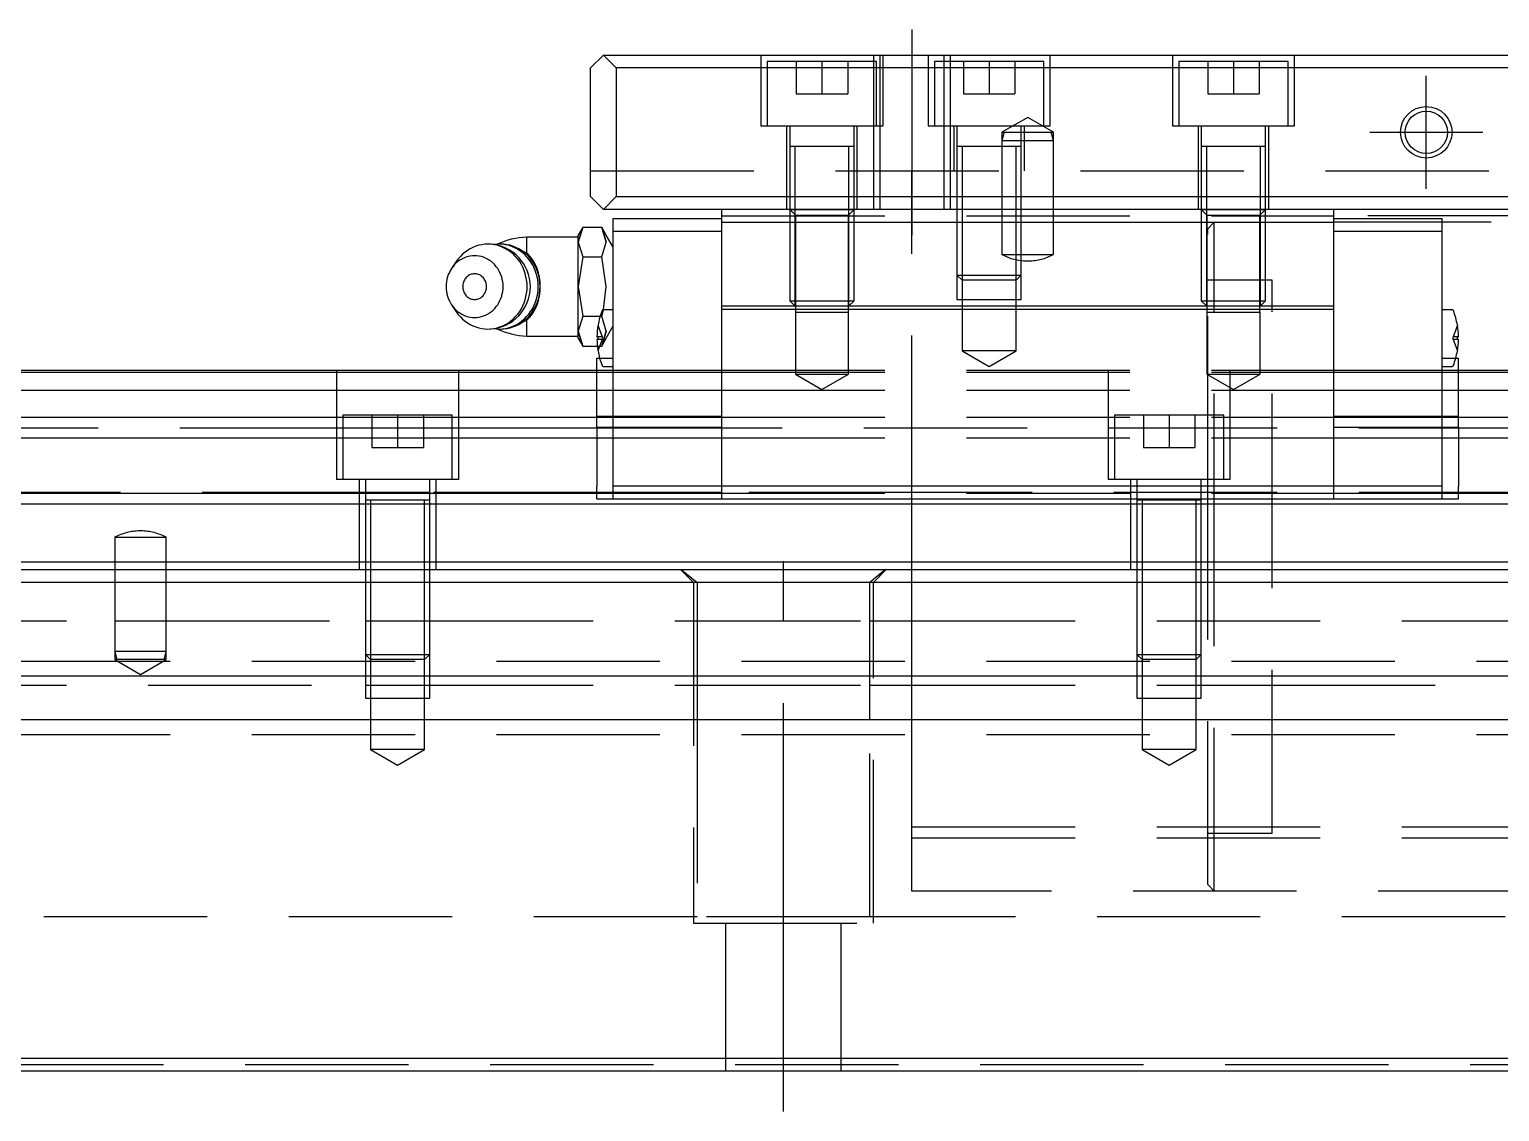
# Model space of a CAD drawing. Extents: x -13 to 963, y -354 to 120.
# Drawn here: x 231.4 to 345.7, y -329.5 to -245.4 of the extents above; entities that cross this region are included whole.
import ezdxf

# ---------------------------------------------------------------- set-up
doc = ezdxf.new("R2010")
doc.units = 0
doc.linetypes.add('CENTER', pattern=[50.8, 31.75, -6.35, 6.35, -6.35])
doc.linetypes.add('DASHED', pattern=[19.05, 12.7, -6.35])
doc.layers.get('0').update_dxf_attribs({"linetype": 'CONTINUOUS'})
doc.layers.add('CENTER', color=1, linetype='CENTER')

msp = doc.modelspace()

# ---------------------------------------------------------------- linework, layer by layer
at = {"color": 7, "linetype": 'CONTINUOUS'}
for p, q in [((276, -247.36), (275, -248.36)), ((277, -248.36), (276, -247.36)), ((276, -247.36), (424, -247.36)), ((275, -258.36), (275, -248.36)), ((423, -248.36), (277, -248.36)), ((277, -248.36), (277, -258.36)), ((295.5, -254.46), (290.5, -254.46)), ((307, -254.46), (303.5, -254.46)), ((308.5, -254.46), (307, -254.46)), ((275, -258.36), (276, -259.36)), ((276, -259.36), (277, -258.36)), ((277, -258.36), (423, -258.36)), ((424, -259.36), (276, -259.36)), ((285.2, -260.36), (285.2, -259.36)), ((332.8, -260.36), (332.8, -259.36)), ((276.77, -260.06), (285.2, -260.06)), ((276.77, -261.06), (276.77, -260.06)), ((285.2, -266.86), (285.2, -260.36)), ((285.2, -260.36), (332.8, -260.36)), ((332.8, -260.06), (341.23, -260.06)), ((332.8, -266.86), (332.8, -260.36)), ((341.23, -261.06), (341.23, -260.06)), ((274.04, -261.51), (270.04, -261.51)), ((270.04, -262.75), (270.04, -261.51)), ((274.4, -260.74), (274.04, -261.36)), ((274.4, -260.74), (274.04, -261.9)), ((274.04, -261.9), (274.04, -261.36)), ((274.4, -260.74), (274.4, -260.74)), ((274.4, -260.74), (275.87, -260.74)), ((276.22, -261.36), (275.87, -260.74)), ((276.22, -261.9), (275.87, -260.74)), ((276.77, -262.3), (276.22, -261.36)), ((276.77, -261.06), (285.2, -261.06)), ((276.77, -280.86), (276.77, -261.06)), ((332.8, -261.06), (341.23, -261.06)), ((341.23, -280.86), (341.23, -261.06)), ((265.05, -262.84), (264.88, -263.01)), ((265.24, -262.68), (265.05, -262.84)), ((265.44, -262.54), (265.24, -262.68)), ((265.64, -262.41), (265.44, -262.54)), ((265.86, -262.31), (265.64, -262.41)), ((265.82, -262.97), (265.65, -262.99)), ((266, -262.96), (265.82, -262.97)), ((266.08, -262.22), (265.86, -262.31)), ((266.17, -262.97), (266, -262.96)), ((266.31, -262.15), (266.08, -262.22)), ((266.34, -262.99), (266.17, -262.97)), ((266.55, -262.1), (266.31, -262.15)), ((266.78, -262.07), (266.55, -262.1)), ((267.02, -262.06), (266.78, -262.07)), ((267.26, -262.07), (267.02, -262.06)), ((267.5, -262.1), (267.26, -262.07)), ((267.88, -262.06), (267.47, -262.09)), ((267.73, -262.15), (267.5, -262.1)), ((267.96, -262.22), (267.73, -262.15)), ((268.12, -262.07), (267.88, -262.06)), ((268.03, -262.06), (267.88, -262.06)), ((268.19, -262.31), (267.96, -262.22)), ((268.27, -262.07), (268.03, -262.06)), ((268.36, -262.1), (268.12, -262.07)), ((268.4, -262.42), (268.19, -262.31)), ((268.51, -262.1), (268.27, -262.07)), ((268.59, -262.15), (268.36, -262.1)), ((268.61, -262.55), (268.4, -262.42)), ((268.74, -262.15), (268.51, -262.1)), ((268.82, -262.22), (268.59, -262.15)), ((268.81, -262.69), (268.61, -262.55)), ((268.97, -262.22), (268.74, -262.15)), ((269, -262.85), (268.81, -262.69)), ((269.04, -262.31), (268.82, -262.22)), ((269.2, -262.31), (268.97, -262.22)), ((269.17, -263.03), (269, -262.85)), ((269.26, -262.42), (269.04, -262.31)), ((269.42, -262.42), (269.2, -262.31)), ((269.47, -262.55), (269.26, -262.42)), ((269.28, -262.35), (270.04, -262.75)), ((269.62, -262.55), (269.42, -262.42)), ((269.67, -262.69), (269.47, -262.55)), ((269.82, -262.69), (269.62, -262.55)), ((269.86, -262.85), (269.67, -262.69)), ((270.01, -262.85), (269.82, -262.69)), ((270.03, -263.03), (269.86, -262.85)), ((270.19, -263.03), (270.01, -262.85)), ((274.04, -265.36), (274.04, -261.9)), ((274.04, -261.9), (274.4, -263.05)), ((275.87, -263.05), (276.22, -261.9)), ((264.1, -264.09), (264.02, -264.26)), ((264.2, -263.94), (264.1, -264.09)), ((264.56, -263.4), (264.2, -263.94)), ((264.31, -263.79), (264.2, -263.94)), ((264.43, -263.65), (264.31, -263.79)), ((264.56, -263.52), (264.43, -263.65)), ((264.71, -263.2), (264.56, -263.4)), ((264.69, -263.41), (264.56, -263.52)), ((264.84, -263.31), (264.69, -263.41)), ((264.88, -263.01), (264.71, -263.2)), ((264.99, -263.22), (264.84, -263.31)), ((265.15, -263.14), (264.99, -263.22)), ((265.31, -263.07), (265.15, -263.14)), ((265.48, -263.02), (265.31, -263.07)), ((265.65, -262.99), (265.48, -263.02)), ((266.51, -263.03), (266.34, -262.99)), ((266.68, -263.08), (266.51, -263.03)), ((266.84, -263.15), (266.68, -263.08)), ((267, -263.23), (266.84, -263.15)), ((267.15, -263.32), (267, -263.23)), ((267.29, -263.42), (267.15, -263.32)), ((267.43, -263.54), (267.29, -263.42)), ((267.56, -263.67), (267.43, -263.54)), ((267.67, -263.81), (267.56, -263.67)), ((267.78, -263.95), (267.67, -263.81)), ((267.88, -264.11), (267.78, -263.95)), ((267.96, -264.27), (267.88, -264.11)), ((269.34, -263.22), (269.17, -263.03)), ((269.49, -263.42), (269.34, -263.22)), ((269.62, -263.64), (269.49, -263.42)), ((269.74, -263.86), (269.62, -263.64)), ((269.84, -264.1), (269.74, -263.86)), ((269.92, -264.34), (269.84, -264.1)), ((270.2, -263.22), (270.03, -263.03)), ((270.35, -263.22), (270.19, -263.03)), ((270.34, -263.42), (270.2, -263.22)), ((270.48, -263.64), (270.34, -263.42)), ((270.5, -263.42), (270.35, -263.22)), ((270.59, -263.86), (270.48, -263.64)), ((270.63, -263.64), (270.5, -263.42)), ((270.69, -264.1), (270.59, -263.86)), ((270.75, -263.86), (270.63, -263.64)), ((270.78, -264.34), (270.69, -264.1)), ((270.85, -264.1), (270.75, -263.86)), ((270.93, -264.34), (270.85, -264.1)), ((274.4, -263.05), (274.04, -265.36)), ((274.4, -263.05), (275.87, -263.05)), ((276.22, -265.36), (275.87, -263.05)), ((263.8, -264.98), (263.77, -265.17)), ((263.77, -265.17), (263.77, -265.36)), ((263.83, -264.79), (263.8, -264.98)), ((263.88, -264.61), (263.83, -264.79)), ((263.94, -264.43), (263.88, -264.61)), ((264.02, -264.26), (263.94, -264.43)), ((265.08, -265.19), (265.06, -265.27)), ((265.09, -265.1), (265.08, -265.19)), ((265.12, -265.02), (265.09, -265.1)), ((265.15, -264.94), (265.12, -265.02)), ((265.19, -264.86), (265.15, -264.94)), ((265.23, -264.79), (265.19, -264.86)), ((265.28, -264.72), (265.23, -264.79)), ((265.33, -264.65), (265.28, -264.72)), ((265.39, -264.59), (265.33, -264.65)), ((265.46, -264.54), (265.39, -264.59)), ((265.52, -264.49), (265.46, -264.54)), ((265.59, -264.45), (265.52, -264.49)), ((265.67, -264.42), (265.59, -264.45)), ((265.75, -264.39), (265.67, -264.42)), ((265.82, -264.38), (265.75, -264.39)), ((265.9, -264.36), (265.82, -264.38)), ((265.99, -264.36), (265.9, -264.36)), ((266.07, -264.36), (265.99, -264.36)), ((266.15, -264.38), (266.07, -264.36)), ((266.22, -264.39), (266.15, -264.38)), ((266.3, -264.42), (266.22, -264.39)), ((266.38, -264.45), (266.3, -264.42)), ((266.45, -264.49), (266.38, -264.45)), ((266.52, -264.54), (266.45, -264.49)), ((266.58, -264.59), (266.52, -264.54)), ((266.64, -264.65), (266.58, -264.59)), ((266.69, -264.72), (266.64, -264.65)), ((266.74, -264.79), (266.69, -264.72)), ((266.79, -264.86), (266.74, -264.79)), ((266.82, -264.94), (266.79, -264.86)), ((266.85, -265.02), (266.82, -264.94)), ((266.88, -265.1), (266.85, -265.02)), ((266.9, -265.19), (266.88, -265.1)), ((266.91, -265.27), (266.9, -265.19)), ((268.03, -264.44), (267.96, -264.27)), ((268.09, -264.62), (268.03, -264.44)), ((268.14, -264.8), (268.09, -264.62)), ((268.18, -264.99), (268.14, -264.8)), ((268.2, -265.17), (268.18, -264.99)), ((268.2, -265.36), (268.2, -265.17)), ((269.98, -264.59), (269.92, -264.34)), ((270.03, -264.84), (269.98, -264.59)), ((270.06, -265.1), (270.03, -264.84)), ((270.07, -265.36), (270.06, -265.1)), ((270.84, -264.59), (270.78, -264.34)), ((270.89, -264.84), (270.84, -264.59)), ((270.92, -265.1), (270.89, -264.84)), ((270.93, -265.36), (270.92, -265.1)), ((271, -264.59), (270.93, -264.34)), ((271.04, -264.84), (271, -264.59)), ((271.07, -265.1), (271.04, -264.84)), ((271.08, -265.36), (271.07, -265.1)), ((263.77, -265.36), (263.77, -265.55)), ((263.77, -265.55), (263.8, -265.74)), ((263.8, -265.74), (263.83, -265.93)), ((263.83, -265.93), (263.88, -266.11)), ((263.88, -266.11), (263.94, -266.29)), ((263.94, -266.29), (264.02, -266.46)), ((265.06, -265.27), (265.06, -265.36)), ((265.06, -265.36), (265.06, -265.45)), ((265.06, -265.45), (265.08, -265.53)), ((265.08, -265.53), (265.09, -265.62)), ((265.09, -265.62), (265.12, -265.7)), ((265.12, -265.7), (265.15, -265.78)), ((265.15, -265.78), (265.19, -265.86)), ((265.19, -265.86), (265.23, -265.93)), ((265.23, -265.93), (265.28, -266)), ((265.28, -266), (265.33, -266.07)), ((265.33, -266.07), (265.39, -266.13)), ((265.39, -266.13), (265.46, -266.18)), ((265.46, -266.18), (265.52, -266.23)), ((265.52, -266.23), (265.59, -266.27)), ((265.59, -266.27), (265.67, -266.3)), ((265.67, -266.3), (265.75, -266.33)), ((265.75, -266.33), (265.82, -266.34)), ((265.82, -266.34), (265.9, -266.36)), ((265.9, -266.36), (265.99, -266.36)), ((265.99, -266.36), (266.07, -266.36)), ((266.07, -266.36), (266.15, -266.34)), ((266.15, -266.34), (266.22, -266.33)), ((266.22, -266.33), (266.3, -266.3)), ((266.3, -266.3), (266.38, -266.27)), ((266.38, -266.27), (266.45, -266.23)), ((266.45, -266.23), (266.52, -266.18)), ((266.52, -266.18), (266.58, -266.13)), ((266.58, -266.13), (266.64, -266.07)), ((266.64, -266.07), (266.69, -266)), ((266.69, -266), (266.74, -265.93)), ((266.74, -265.93), (266.79, -265.86)), ((266.79, -265.86), (266.82, -265.78)), ((266.82, -265.78), (266.85, -265.7)), ((266.85, -265.7), (266.88, -265.62)), ((266.88, -265.62), (266.9, -265.53)), ((266.9, -265.53), (266.91, -265.45)), ((266.91, -265.36), (266.91, -265.27)), ((266.91, -265.45), (266.91, -265.36)), ((267.96, -266.45), (268.03, -266.28)), ((268.03, -266.28), (268.09, -266.1)), ((268.09, -266.1), (268.14, -265.92)), ((268.14, -265.92), (268.18, -265.73)), ((268.18, -265.73), (268.2, -265.55)), ((268.2, -265.55), (268.2, -265.36)), ((269.84, -266.62), (269.92, -266.38)), ((269.92, -266.38), (269.98, -266.13)), ((269.98, -266.13), (270.03, -265.88)), ((270.03, -265.88), (270.06, -265.62)), ((270.06, -265.62), (270.07, -265.36)), ((270.69, -266.62), (270.78, -266.38)), ((270.78, -266.38), (270.84, -266.13)), ((270.84, -266.13), (270.89, -265.88)), ((270.85, -266.62), (270.93, -266.38)), ((270.89, -265.88), (270.92, -265.62)), ((270.92, -265.62), (270.93, -265.36)), ((270.93, -266.38), (271, -266.13)), ((271, -266.13), (271.04, -265.88)), ((271.04, -265.88), (271.07, -265.62)), ((271.07, -265.62), (271.08, -265.36)), ((274.04, -265.36), (274.4, -267.67)), ((274.04, -268.82), (274.04, -265.36)), ((276, -267.16), (276.22, -265.36)), ((264.02, -266.46), (264.1, -266.63)), ((264.1, -266.63), (264.2, -266.78)), ((264.2, -266.78), (264.31, -266.93)), ((264.2, -266.78), (264.56, -267.32)), ((264.31, -266.93), (264.43, -267.07)), ((264.43, -267.07), (264.56, -267.2)), ((264.56, -267.2), (264.69, -267.31)), ((264.56, -267.32), (264.71, -267.52)), ((264.69, -267.31), (264.84, -267.41)), ((264.71, -267.52), (264.88, -267.71)), ((264.84, -267.41), (264.99, -267.5)), ((264.99, -267.5), (265.15, -267.58)), ((266.84, -267.57), (267, -267.49)), ((267, -267.49), (267.15, -267.4)), ((267.15, -267.4), (267.29, -267.3)), ((267.29, -267.3), (267.43, -267.18)), ((267.43, -267.18), (267.56, -267.05)), ((267.56, -267.05), (267.67, -266.91)), ((267.67, -266.91), (267.78, -266.77)), ((267.78, -266.77), (267.88, -266.61)), ((267.88, -266.61), (267.96, -266.45)), ((269.17, -267.69), (269.34, -267.5)), ((269.34, -267.5), (269.49, -267.3)), ((269.49, -267.3), (269.62, -267.08)), ((269.62, -267.08), (269.74, -266.86)), ((269.74, -266.86), (269.84, -266.62)), ((270.03, -267.69), (270.2, -267.5)), ((270.19, -267.69), (270.35, -267.5)), ((270.2, -267.5), (270.34, -267.3)), ((270.34, -267.3), (270.48, -267.08)), ((270.35, -267.5), (270.5, -267.3)), ((270.48, -267.08), (270.59, -266.86)), ((270.5, -267.3), (270.63, -267.08)), ((270.59, -266.86), (270.69, -266.62)), ((270.63, -267.08), (270.75, -266.86)), ((270.75, -266.86), (270.85, -266.62)), ((276.77, -267.16), (275.99, -267.16)), ((285.2, -267.11), (285.2, -266.86)), ((285.2, -266.86), (332.8, -266.86)), ((285.2, -280.86), (285.2, -267.11)), ((285.2, -267.11), (332.8, -267.11)), ((332.8, -267.11), (332.8, -266.86)), ((332.8, -280.86), (332.8, -267.11)), ((342.01, -267.16), (341.23, -267.16)), ((264.88, -267.71), (265.05, -267.88)), ((265.05, -267.88), (265.24, -268.04)), ((265.15, -267.58), (265.31, -267.65)), ((265.24, -268.04), (265.44, -268.18)), ((265.31, -267.65), (265.48, -267.7)), ((265.44, -268.18), (265.64, -268.31)), ((265.48, -267.7), (265.65, -267.73)), ((265.64, -268.31), (265.86, -268.41)), ((265.65, -267.73), (265.82, -267.75)), ((265.82, -267.75), (266, -267.76)), ((265.86, -268.41), (266.08, -268.5)), ((266, -267.76), (266.17, -267.75)), ((266.08, -268.5), (266.31, -268.57)), ((266.17, -267.75), (266.34, -267.73)), ((266.31, -268.57), (266.55, -268.62)), ((266.34, -267.73), (266.51, -267.69)), ((266.51, -267.69), (266.68, -267.64)), ((266.55, -268.62), (266.78, -268.65)), ((266.68, -267.64), (266.84, -267.57)), ((266.78, -268.65), (267.02, -268.66)), ((267.02, -268.66), (267.26, -268.65)), ((267.26, -268.65), (267.5, -268.62)), ((267.47, -268.63), (267.88, -268.66)), ((267.5, -268.62), (267.73, -268.57)), ((267.73, -268.57), (267.96, -268.5)), ((267.88, -268.66), (268.12, -268.65)), ((267.88, -268.66), (268.03, -268.66)), ((267.96, -268.5), (268.19, -268.41)), ((268.03, -268.66), (268.27, -268.65)), ((268.12, -268.65), (268.36, -268.62)), ((268.19, -268.41), (268.4, -268.3)), ((268.27, -268.65), (268.51, -268.62)), ((268.36, -268.62), (268.59, -268.57)), ((268.4, -268.3), (268.61, -268.17)), ((268.51, -268.62), (268.74, -268.57)), ((268.59, -268.57), (268.82, -268.5)), ((268.61, -268.17), (268.81, -268.03)), ((268.74, -268.57), (268.97, -268.5)), ((268.81, -268.03), (269, -267.87)), ((268.82, -268.5), (269.04, -268.41)), ((268.97, -268.5), (269.2, -268.41)), ((269, -267.87), (269.17, -267.69)), ((269.04, -268.41), (269.26, -268.3)), ((269.2, -268.41), (269.42, -268.3)), ((269.26, -268.3), (269.47, -268.17)), ((270.04, -267.97), (269.28, -268.37)), ((269.42, -268.3), (269.62, -268.17)), ((269.47, -268.17), (269.67, -268.03)), ((269.62, -268.17), (269.82, -268.03)), ((269.67, -268.03), (269.86, -267.87)), ((269.82, -268.03), (270.01, -267.87)), ((269.86, -267.87), (270.03, -267.69)), ((270.01, -267.87), (270.19, -267.69)), ((270.04, -269.21), (270.04, -267.97)), ((274.4, -267.67), (274.04, -268.82)), ((274.4, -267.67), (275.74, -267.67)), ((270.04, -269.21), (274.04, -269.21)), ((274.04, -269.36), (274.04, -268.82)), ((274.04, -268.82), (274.4, -269.98)), ((274.04, -269.36), (274.4, -269.98)), ((275.5, -269.26), (275.58, -269.26)), ((275.58, -269.46), (275.5, -269.46)), ((275.58, -269.26), (275.58, -269.46)), ((342.42, -269.46), (342.42, -269.26)), ((342.42, -269.26), (342.5, -269.26)), ((342.5, -269.46), (342.42, -269.46)), ((274.4, -269.98), (274.4, -269.98)), ((274.4, -269.98), (275.53, -269.98)), ((275.5, -270.93), (275.71, -270.93)), ((275.5, -273.53), (275.5, -270.93)), ((342.29, -270.93), (342.5, -270.93)), ((342.5, -273.53), (342.5, -270.93)), ((0, -271.86), (275.5, -271.86)), ((0, -272.02), (275.5, -272.02)), ((275.99, -271.56), (276.77, -271.56)), ((341.23, -271.56), (342.01, -271.56)), ((342.5, -271.86), (357.5, -271.86)), ((342.5, -272.02), (357.5, -272.02)), ((0, -273.42), (275.5, -273.42)), ((275.5, -275.44), (275.5, -273.53)), ((342.5, -273.42), (357.5, -273.42)), ((342.5, -275.44), (342.5, -273.53)), ((0, -275.5), (275.5, -275.5)), ((275.5, -275.44), (276.77, -275.44)), ((275.5, -276.29), (275.5, -275.44)), ((341.23, -275.44), (342.5, -275.44)), ((342.5, -276.29), (342.5, -275.44)), ((342.5, -275.5), (357.5, -275.5)), ((275.5, -276.29), (275.5, -280.9)), ((275.5, -276.29), (276.77, -276.29)), ((341.23, -276.29), (342.5, -276.29)), ((342.5, -276.29), (342.5, -280.9)), ((0, -277.12), (275.5, -277.12)), ((342.5, -277.12), (357.5, -277.12)), ((275.5, -281.86), (275.5, -280.9)), ((276.77, -281.86), (276.77, -280.86)), ((276.77, -280.86), (285.2, -280.86)), ((285.2, -281.86), (285.2, -280.86)), ((285.2, -280.86), (332.8, -280.86)), ((332.8, -280.86), (341.23, -280.86)), ((332.8, -281.86), (332.8, -280.86)), ((341.23, -281.86), (341.23, -280.86)), ((342.5, -281.86), (342.5, -280.9)), ((0, -281.41), (275.5, -281.41)), ((0, -282.26), (700, -282.26)), ((275.5, -281.86), (276.77, -281.86)), ((276.77, -281.86), (285.2, -281.86)), ((285.2, -281.86), (332.8, -281.86)), ((332.8, -281.86), (341.23, -281.86)), ((341.23, -281.86), (342.5, -281.86)), ((342.5, -281.41), (357.5, -281.41)), ((0, -286.76), (700, -286.76)), ((1, -287.36), (699, -287.36)), ((698, -288.36), (2, -288.36)), ((698, -295.66), (2, -295.66)), ((698, -299.06), (2, -299.06)), ((2, -325.36), (698, -325.36)), ((699, -326.36), (1, -326.36))]:
    msp.add_line(p, q, dxfattribs=at)
at = {"color": 3, "linetype": 'DASHED'}
for p, q in [((288.25, -247.36), (288.25, -252.86)), ((288.75, -247.86), (288.75, -252.86)), ((297.25, -247.86), (288.75, -247.86)), ((291, -247.86), (291, -250.36)), ((293, -247.86), (293, -250.36)), ((295, -247.86), (295, -250.36)), ((297, -247.36), (297, -247.86)), ((297, -247.86), (297, -252.86)), ((297.25, -252.86), (297.25, -247.86)), ((297.5, -247.36), (297.5, -259.36)), ((297.75, -252.86), (297.75, -247.36)), ((301.25, -247.36), (301.25, -252.86)), ((301.75, -247.86), (301.75, -252.86)), ((303, -247.86), (301.75, -247.86)), ((302.5, -259.36), (302.5, -247.36)), ((303, -259.36), (303, -247.36)), ((310.25, -247.86), (303, -247.86)), ((304, -247.86), (304, -250.36)), ((306, -247.86), (306, -250.36)), ((308, -247.86), (308, -250.36)), ((310.25, -252.86), (310.25, -247.86)), ((310.75, -252.86), (310.75, -247.36)), ((320.25, -247.36), (320.25, -252.86)), ((320.75, -247.86), (320.75, -252.86)), ((329.25, -247.86), (320.75, -247.86)), ((323, -247.86), (323, -250.36)), ((325, -247.86), (325, -250.36)), ((327, -247.86), (327, -250.36)), ((329.25, -252.86), (329.25, -247.86)), ((329.75, -252.86), (329.75, -247.36)), ((291, -250.36), (293, -250.36)), ((293, -250.36), (295, -250.36)), ((304, -250.36), (306, -250.36)), ((306, -250.36), (308, -250.36)), ((323, -250.36), (325, -250.36)), ((325, -250.36), (327, -250.36)), ((309, -252.21), (307, -253.36)), ((311, -253.36), (309, -252.21)), ((288.25, -252.86), (297.75, -252.86)), ((290.25, -252.86), (290.25, -259.36)), ((290.5, -252.86), (290.5, -254.46)), ((295.5, -254.46), (295.5, -252.86)), ((295.75, -259.36), (295.75, -252.86)), ((297, -252.86), (297, -259.36)), ((301.25, -252.86), (310.75, -252.86)), ((303.25, -252.86), (303.25, -256.36)), ((303.5, -252.86), (303.5, -254.46)), ((307, -253.36), (307, -253.99)), ((307.17, -253.36), (307, -253.99)), ((307, -253.36), (311, -253.36)), ((308.5, -253.36), (308.5, -252.86)), ((308.5, -254.46), (308.5, -253.36)), ((308.75, -256.36), (308.75, -252.86)), ((311, -253.99), (310.83, -253.36)), ((311, -253.99), (311, -253.36)), ((320.25, -252.86), (329.75, -252.86)), ((322.25, -252.86), (322.25, -259.36)), ((322.5, -252.86), (322.5, -254.46)), ((327.5, -254.46), (327.5, -252.86)), ((327.75, -259.36), (327.75, -252.86)), ((290.5, -254.46), (290.5, -254.47)), ((290.5, -254.46), (290.5, -259.36)), ((290.5, -254.46), (290.5, -254.46)), ((295.5, -254.46), (290.5, -254.46)), ((290.9, -254.46), (290.9, -259.36)), ((295.1, -259.36), (295.1, -254.46)), ((295.5, -254.47), (295.5, -254.46)), ((295.5, -254.46), (295.5, -254.46)), ((295.5, -259.36), (295.5, -254.46)), ((303.5, -254.46), (303.5, -254.47)), ((303.5, -254.46), (303.5, -256.36)), ((303.5, -254.46), (303.5, -254.46)), ((308.5, -254.46), (303.5, -254.46)), ((303.9, -254.46), (303.9, -256.36)), ((307, -253.99), (307, -259.36)), ((307, -253.99), (311, -253.99)), ((308.1, -256.36), (308.1, -254.46)), ((308.5, -254.47), (308.5, -254.46)), ((308.5, -254.46), (308.5, -254.46)), ((308.5, -256.36), (308.5, -254.46)), ((311, -259.36), (311, -253.99)), ((322.5, -254.46), (322.5, -254.47)), ((322.5, -254.46), (322.5, -259.36)), ((322.5, -254.46), (322.5, -254.46)), ((327.5, -254.46), (322.5, -254.46)), ((322.9, -254.46), (322.9, -259.36)), ((327.1, -259.36), (327.1, -254.46)), ((327.5, -254.47), (327.5, -254.46)), ((327.5, -254.46), (327.5, -254.46)), ((327.5, -259.36), (327.5, -254.46)), ((275, -256.36), (425, -256.36)), ((300, -259.36), (300, -256.36)), ((303.5, -256.36), (303.5, -264.46)), ((303.5, -256.36), (303.5, -264.46)), ((303.9, -256.36), (303.9, -264.86)), ((308.1, -264.86), (308.1, -256.36)), ((308.5, -264.46), (308.5, -256.36)), ((308.5, -264.46), (308.5, -256.36)), ((290.5, -259.36), (290.94, -259.8)), ((290.5, -259.36), (290.5, -266.46)), ((290.5, -259.36), (295.5, -259.36)), ((290.9, -259.36), (290.9, -266.86)), ((295.06, -259.8), (295.5, -259.36)), ((295.1, -266.86), (295.1, -259.36)), ((295.5, -266.46), (295.5, -259.36)), ((300, -281.86), (300, -259.36)), ((307, -259.36), (307, -262.86)), ((311, -262.86), (311, -259.36)), ((322.5, -259.36), (322.94, -259.8)), ((322.5, -259.36), (322.5, -266.46)), ((322.5, -259.36), (327.5, -259.36)), ((322.9, -259.36), (322.9, -266.86)), ((327.06, -259.8), (327.5, -259.36)), ((327.1, -266.86), (327.1, -259.36)), ((327.5, -266.46), (327.5, -259.36)), ((285.2, -259.86), (332.8, -259.86)), ((290.94, -259.8), (290.94, -267.36)), ((290.94, -259.8), (295.06, -259.8)), ((295.06, -267.36), (295.06, -259.8)), ((322.94, -259.8), (322.94, -267.36)), ((322.94, -259.8), (327.06, -259.8)), ((323.5, -260.36), (323, -260.86)), ((323.5, -286.36), (323.5, -260.36)), ((327.06, -267.36), (327.06, -259.8)), ((367.2, -259.86), (332.8, -259.86)), ((364.1, -260.36), (332.8, -260.36)), ((274.04, -261.9), (274.4, -260.74)), ((275.87, -260.74), (276.22, -261.9)), ((323, -280.36), (323, -260.86)), ((307, -262.86), (311, -262.86)), ((308.94, -263.36), (309.06, -263.36)), ((303.5, -264.46), (303.9, -264.86)), ((303.5, -264.46), (303.5, -266.36)), ((303.5, -264.46), (308.5, -264.46)), ((303.9, -264.86), (303.9, -266.36)), ((308.1, -264.86), (303.9, -264.86)), ((308.1, -264.86), (308.5, -264.46)), ((308.1, -266.36), (308.1, -264.86)), ((308.5, -266.36), (308.5, -264.46)), ((328, -264.86), (323, -264.86)), ((328, -286.36), (328, -264.86)), ((303.5, -266.36), (308.5, -266.36)), ((303.9, -266.36), (303.9, -270.36)), ((308.1, -270.36), (308.1, -266.36)), ((275.87, -267.67), (276, -267.16)), ((290.5, -266.46), (290.9, -266.86)), ((290.5, -266.46), (295.5, -266.46)), ((290.93, -267.36), (290.93, -272.16)), ((290.93, -267.36), (295.07, -267.36)), ((295.07, -272.16), (295.07, -267.36)), ((295.1, -266.86), (295.5, -266.46)), ((322.5, -266.46), (322.9, -266.86)), ((322.5, -266.46), (327.5, -266.46)), ((322.93, -267.36), (322.93, -272.16)), ((322.93, -267.36), (327.07, -267.36)), ((327.07, -272.16), (327.07, -267.36)), ((327.1, -266.86), (327.5, -266.46)), ((275.58, -268.36), (275.9, -269.26)), ((275.74, -267.67), (275.87, -267.67)), ((276.22, -268.82), (275.87, -267.67)), ((276.22, -269.36), (276.77, -268.42)), ((342.42, -268.36), (342.1, -269.26)), ((274.4, -269.98), (274.04, -268.82)), ((275.9, -269.26), (275.58, -269.26)), ((275.9, -269.46), (275.58, -270.36)), ((275.9, -269.46), (275.58, -269.46)), ((276.22, -268.82), (275.87, -269.98)), ((275.87, -269.98), (276.22, -268.82)), ((275.87, -269.98), (276.22, -269.36)), ((275.9, -269.26), (275.94, -269.36)), ((275.9, -269.46), (275.94, -269.36)), ((342.1, -269.26), (342.06, -269.36)), ((342.1, -269.46), (342.06, -269.36)), ((342.42, -269.26), (342.1, -269.26)), ((342.1, -269.46), (342.42, -270.36)), ((342.42, -269.46), (342.1, -269.46)), ((275.53, -269.98), (275.87, -269.98)), ((275.71, -270.93), (276.77, -270.93)), ((303.9, -270.36), (306, -271.57)), ((308.1, -270.36), (303.9, -270.36)), ((306, -271.57), (308.1, -270.36)), ((341.23, -270.93), (342.29, -270.93)), ((255.25, -271.86), (255.25, -280.36)), ((264.75, -280.36), (264.75, -271.86)), ((275.5, -271.86), (276.77, -271.86)), ((275.5, -272.02), (276.77, -272.02)), ((276.77, -271.86), (285.2, -271.86)), ((276.77, -272.02), (285.2, -272.02)), ((285.2, -271.86), (332.8, -271.86)), ((285.2, -272.02), (332.8, -272.02)), ((315.25, -271.86), (315.25, -280.36)), ((324.75, -280.36), (324.75, -271.86)), ((332.8, -271.86), (341.23, -271.86)), ((332.8, -272.02), (341.23, -272.02)), ((341.23, -271.86), (342.5, -271.86)), ((341.23, -272.02), (342.5, -272.02)), ((290.93, -272.16), (293, -273.35)), ((290.93, -272.16), (295.07, -272.16)), ((293, -273.35), (295.07, -272.16)), ((322.93, -272.16), (325, -273.35)), ((322.93, -272.16), (327.07, -272.16)), ((325, -273.35), (327.07, -272.16)), ((275.5, -273.42), (276.77, -273.42)), ((276.77, -273.42), (285.2, -273.42)), ((285.2, -273.42), (332.8, -273.42)), ((332.8, -273.42), (341.23, -273.42)), ((341.23, -273.42), (342.5, -273.42)), ((255.75, -275.36), (255.75, -280.36)), ((264.25, -275.36), (255.75, -275.36)), ((258, -275.36), (258, -277.86)), ((260, -275.36), (260, -277.86)), ((262, -275.36), (262, -277.86)), ((264.25, -280.36), (264.25, -275.36)), ((275.5, -275.5), (276.77, -275.5)), ((276.77, -275.44), (285.2, -275.44)), ((276.77, -275.5), (285.2, -275.5)), ((285.2, -275.5), (332.8, -275.5)), ((315.75, -275.36), (315.75, -280.36)), ((324.25, -275.36), (315.75, -275.36)), ((318, -275.36), (318, -277.86)), ((320, -275.36), (320, -277.86)), ((322, -275.36), (322, -277.86)), ((324.25, -280.36), (324.25, -275.36)), ((332.8, -275.44), (341.23, -275.44)), ((332.8, -275.5), (341.23, -275.5)), ((341.23, -275.5), (342.5, -275.5)), ((255.75, -276.36), (204.25, -276.36)), ((264.25, -276.36), (255.75, -276.36)), ((275.5, -276.36), (264.25, -276.36)), ((276.77, -276.36), (275.5, -276.36)), ((276.77, -276.29), (285.2, -276.29)), ((285.2, -276.36), (276.77, -276.36)), ((328, -276.36), (285.2, -276.36)), ((366.5, -276.36), (328, -276.36)), ((332.8, -276.29), (341.23, -276.29)), ((275.5, -277.12), (276.77, -277.12)), ((276.77, -277.12), (285.2, -277.12)), ((285.2, -277.12), (332.8, -277.12)), ((332.8, -277.12), (341.23, -277.12)), ((341.23, -277.12), (342.5, -277.12)), ((258, -277.86), (260, -277.86)), ((260, -277.86), (262, -277.86)), ((318, -277.86), (320, -277.86)), ((320, -277.86), (322, -277.86)), ((264.75, -280.36), (255.25, -280.36)), ((257, -280.36), (257, -287.36)), ((257.5, -280.36), (257.5, -281.96)), ((262.5, -281.96), (262.5, -280.36)), ((263, -287.36), (263, -280.36)), ((324.75, -280.36), (315.25, -280.36)), ((317, -280.36), (317, -287.36)), ((317.5, -280.36), (317.5, -281.86)), ((322.5, -281.86), (322.5, -280.36)), ((323, -287.36), (323, -280.36)), ((257.5, -281.36), (202.5, -281.36)), ((262.5, -281.36), (257.5, -281.36)), ((257.5, -281.95), (257.5, -281.96)), ((257.5, -281.96), (257.5, -281.96)), ((257.5, -281.96), (257.5, -287.36)), ((262.5, -281.96), (257.5, -281.96)), ((257.9, -281.96), (257.9, -287.36)), ((262.1, -287.36), (262.1, -281.96)), ((275.5, -281.36), (262.5, -281.36)), ((262.5, -281.96), (262.5, -281.95)), ((262.5, -281.96), (262.5, -281.96)), ((262.5, -287.36), (262.5, -281.96)), ((276.77, -281.36), (275.5, -281.36)), ((275.5, -281.41), (276.77, -281.41)), ((285.2, -281.36), (276.77, -281.36)), ((276.77, -281.41), (285.2, -281.41)), ((300, -281.36), (285.2, -281.36)), ((285.2, -281.41), (332.8, -281.41)), ((366.5, -281.36), (300, -281.36)), ((300, -287.36), (300, -281.86)), ((317.5, -281.86), (317.5, -281.96)), ((317.5, -281.95), (317.5, -281.96)), ((317.5, -281.96), (317.5, -287.36)), ((317.5, -281.96), (317.5, -281.96)), ((322.5, -281.96), (317.5, -281.96)), ((322.5, -281.96), (317.5, -281.96)), ((322.5, -281.96), (317.5, -281.96)), ((317.9, -281.96), (317.9, -287.36)), ((322.1, -287.36), (322.1, -281.96)), ((322.5, -281.96), (322.5, -281.86)), ((322.5, -281.96), (322.5, -281.95)), ((322.5, -287.36), (322.5, -281.96)), ((322.5, -281.96), (322.5, -281.96)), ((332.8, -281.41), (341.23, -281.41)), ((341.23, -281.41), (342.5, -281.41)), ((240.06, -284.36), (239.94, -284.36)), ((238, -284.86), (238, -287.36)), ((242, -284.86), (238, -284.86)), ((242, -287.36), (242, -284.86)), ((323.5, -312.36), (323.5, -286.36)), ((328, -307.86), (328, -286.36)), ((238, -287.36), (238, -293.73)), ((242, -293.73), (242, -287.36)), ((257.5, -287.36), (257.5, -293.96)), ((257.5, -287.36), (257.5, -293.96)), ((257.9, -287.36), (257.9, -294.36)), ((262.1, -294.36), (262.1, -287.36)), ((262.5, -293.96), (262.5, -287.36)), ((262.5, -293.96), (262.5, -287.36)), ((282, -287.36), (283, -288.36)), ((282.06, -287.36), (283.29, -288.36)), ((297.94, -287.36), (296.71, -288.36)), ((297, -288.36), (298, -287.36)), ((300, -295.66), (300, -287.36)), ((317.5, -287.36), (317.5, -293.96)), ((317.5, -287.36), (317.5, -293.96)), ((317.9, -287.36), (317.9, -294.36)), ((322.1, -294.36), (322.1, -287.36)), ((322.5, -293.96), (322.5, -287.36)), ((322.5, -293.96), (322.5, -287.36)), ((323, -311.86), (323, -287.36)), ((283, -288.36), (283, -314.86)), ((283.29, -288.36), (283.29, -295.66)), ((296.71, -295.66), (296.71, -288.36)), ((297, -314.86), (297, -288.36)), ((202.5, -291.36), (238, -291.36)), ((238, -291.36), (242, -291.36)), ((242, -291.36), (257.5, -291.36)), ((257.5, -291.36), (257.9, -291.36)), ((257.9, -291.36), (262.1, -291.36)), ((262.1, -291.36), (262.5, -291.36)), ((262.5, -291.36), (283.29, -291.36)), ((283.29, -291.36), (296.71, -291.36)), ((296.71, -291.36), (300, -291.36)), ((300, -291.36), (366.5, -291.36)), ((238, -293.73), (238, -294.36)), ((238, -293.73), (238.17, -294.36)), ((242, -293.73), (238, -293.73)), ((241.83, -294.36), (242, -293.73)), ((242, -294.36), (242, -293.73)), ((699.5, -294.51), (0.5, -294.51)), ((238, -294.36), (240, -295.51)), ((242, -294.36), (238, -294.36)), ((240, -295.51), (242, -294.36)), ((257.5, -293.96), (257.9, -294.36)), ((257.5, -293.96), (257.5, -295.66)), ((257.5, -293.96), (262.5, -293.96)), ((257.9, -294.36), (257.9, -297.36)), ((262.1, -294.36), (257.9, -294.36)), ((262.1, -294.36), (262.5, -293.96)), ((262.1, -297.36), (262.1, -294.36)), ((262.5, -295.66), (262.5, -293.96)), ((317.5, -293.96), (317.9, -294.36)), ((317.5, -293.96), (317.5, -295.66)), ((317.5, -293.96), (322.5, -293.96)), ((317.9, -294.36), (317.9, -297.36)), ((322.1, -294.36), (317.9, -294.36)), ((322.1, -294.36), (322.5, -293.96)), ((322.1, -297.36), (322.1, -294.36)), ((322.5, -295.66), (322.5, -293.96)), ((257.5, -295.66), (257.5, -297.36)), ((262.5, -297.36), (262.5, -295.66)), ((283.29, -295.66), (283.29, -299.06)), ((296.71, -299.06), (296.71, -295.66)), ((300, -299.06), (300, -295.66)), ((317.5, -295.66), (317.5, -297.36)), ((322.5, -297.36), (322.5, -295.66)), ((202.5, -296.36), (257.5, -296.36)), ((257.5, -296.36), (262.5, -296.36)), ((262.5, -296.36), (283.29, -296.36)), ((283.29, -296.36), (296.71, -296.36)), ((296.71, -296.36), (300, -296.36)), ((300, -296.36), (328, -296.36)), ((328, -296.36), (366.5, -296.36)), ((257.5, -297.36), (262.5, -297.36)), ((257.9, -297.36), (257.9, -301.36)), ((262.1, -301.36), (262.1, -297.36)), ((317.5, -297.36), (322.5, -297.36)), ((317.9, -297.36), (317.9, -301.36)), ((322.1, -301.36), (322.1, -297.36)), ((283.29, -299.06), (283.29, -314.36)), ((296.71, -314.36), (296.71, -299.06)), ((300, -307.36), (300, -299.06)), ((699.5, -300.21), (0.5, -300.21)), ((257.9, -301.36), (260, -302.57)), ((262.1, -301.36), (257.9, -301.36)), ((260, -302.57), (262.1, -301.36)), ((317.9, -301.36), (320, -302.57)), ((322.1, -301.36), (317.9, -301.36)), ((320, -302.57), (322.1, -301.36)), ((300, -312.36), (300, -307.36)), ((300, -307.36), (368, -307.36)), ((300, -308.21), (367.5, -308.21)), ((323, -307.86), (328, -307.86)), ((323, -311.86), (323.5, -312.36)), ((368, -312.36), (300, -312.36)), ((283.29, -314.36), (176.71, -314.36)), ((296.71, -314.36), (283.29, -314.36)), ((403.29, -314.36), (296.71, -314.36)), ((283, -314.86), (297, -314.86)), ((285.5, -314.86), (285.5, -326.36)), ((294.5, -326.36), (294.5, -314.86)), ((0.5, -325.86), (699.5, -325.86))]:
    msp.add_line(p, q, dxfattribs=at)
at = {"color": 3, "linetype": 'CONTINUOUS'}
msp.add_circle((340, -253.36), 2, dxfattribs=at)
at = {"color": 7, "linetype": 'CONTINUOUS'}
msp.add_circle((340, -253.36), 1.65, dxfattribs=at)
for centre, radius, start, end in [((270.27, -267.51), 6, 92.1786, 114.894), ((267.02, -265.36), 3.3, 360, 87.0626), ((267.67, -265.2), 3.42, 357.3063, 45.9424), ((267.02, -265.36), 3.3, 272.9134, 0), ((267.63, -265.5), 3.46, 314.3565, 2.2964), ((281.5, -269.36), 6, 159.1494, 170.4059), ((275.99, -267.26), 0.1, 90, 159.1494), ((342.01, -267.26), 0.1, 20.8506, 90), ((336.5, -269.36), 6, 9.5941, 20.8506), ((270.27, -263.21), 6, 245.106, 267.8214), ((281.5, -269.36), 6, 170.4203, 179.0449), ((336.5, -269.36), 6, 0.9551, 9.5797), ((281.5, -269.36), 6, 180.9551, 189.5797), ((336.5, -269.36), 6, 350.4203, 359.0449), ((281.5, -269.36), 6, 189.5941, 200.8506), ((336.5, -269.36), 6, 339.1494, 350.4059), ((275.99, -271.46), 0.1, 200.8506, 270), ((342.01, -271.46), 0.1, 270, 339.1494)]:
    msp.add_arc(centre, radius, start, end, dxfattribs=at)
at = {"color": 3, "linetype": 'DASHED'}
for centre, start, end in [((308.94, -259.36), 241.0305, 270), ((309.06, -259.36), 270, 298.9695), ((239.94, -288.36), 90, 118.9695), ((240.06, -288.36), 61.0305, 90)]:
    msp.add_arc(centre, 4, start, end, dxfattribs=at)
at = {"layer": 'CENTER', "color": 1, "linetype": 'CENTER'}
for p, q in [((300, -245.36), (300, -261.36)), ((340, -257.76), (340, -248.96)), ((335.6, -253.36), (344.4, -253.36)), ((290, -329.51), (290, -286.71))]:
    msp.add_line(p, q, dxfattribs=at)

doc.saveas('drawing.dxf')
